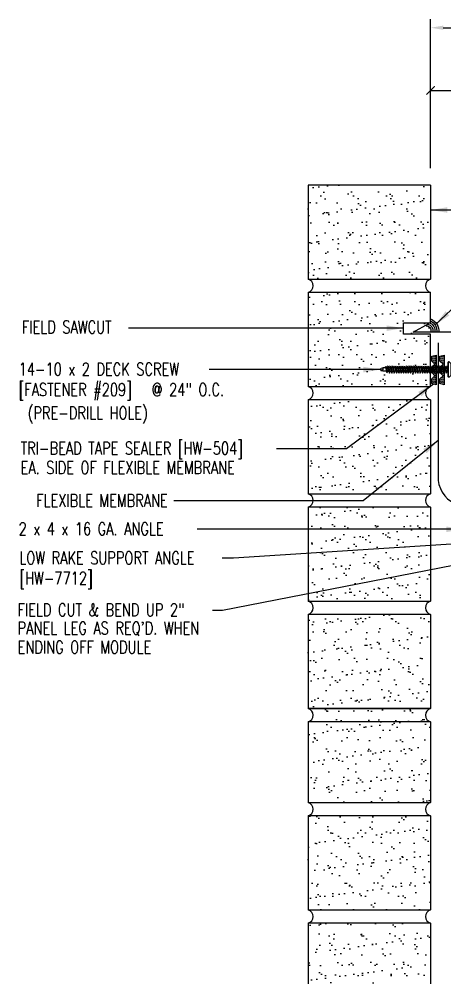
# Model space of a CAD drawing. Header units: inches. Extents: x 2.5 to 39.3, y 7.3 to 36.3.
# Drawn here: x 2.48 to 15.08, y 7.32 to 35.89 of the extents above; entities that cross this region are included whole.
import ezdxf
from ezdxf.enums import TextEntityAlignment as Align

# ---------------------------------------------------------------- set-up
doc = ezdxf.new("R2010")
doc.units = ezdxf.units.IN
doc.header["$MEASUREMENT"] = 0
for name, color, linetype in [('DIM', 2, 'Continuous'), ('FASTENER', 9, 'Continuous'), ('MEMBRANE', 7, 'Continuous'), ('SEALANT', 9, 'Continuous'), ('TAPE', 8, 'Continuous'), ('TEXT', 2, 'Continuous'), ('TRIM', 6, 'Continuous'), ('WALL', 9, 'Continuous')]:
    doc.layers.add(name, color=color, linetype=linetype)
doc.styles.add('ROMANS', font='ROMANS.SHX', dxfattribs={"width": 0.75})
doc.styles.add('TEXT1', font='ROMANS.shx', dxfattribs={"width": 0.75, "height": 0.375})
doc.dimstyles.new('DETAIL$7', dxfattribs={"dimscale": 4, "dimtxt": 0.375, "dimasz": 0.125, "dimexe": 0.0625, "dimexo": 0.125, "dimgap": 0.0625, "dimtad": 1, "dimdec": 4, "dimzin": 3, "dimdsep": 46, "dimlunit": 4, "dimtxsty": 'TEXT1', "dimblk": 'ARCHTICK', "dimcen": 0.0625, "dimclrd": 7, "dimclre": 7, "dimclrt": 2, "dimadec": 0, "dimazin": 0, "dimtfac": 0.59375, "dimtdec": 4, "dimtmove": 2, "dimatfit": 3, "dimfxl": 0, "dimfrac": 2, "dimtolj": 1, "dimtzin": 3, "dimarcsym": 0})

# ---------------------------------------------------------------- blocks, each defined once
blk = doc.blocks.new('*X2')
at = {"color": 0}
for p, q in [((-0.434, 0.135), (-0.434, 0.135)), ((-0.434, 0.123), (-0.434, 0.123)), ((-0.422, 0.141), (-0.422, 0.141)), ((-0.422, 0.129), (-0.422, 0.129)), ((-0.422, 0.117), (-0.422, 0.117)), ((-0.422, 0.105), (-0.422, 0.105)), ((-0.422, 0.094), (-0.422, 0.094)), ((-0.422, 0.082), (-0.422, 0.082)), ((-0.41, 0.135), (-0.41, 0.135)), ((-0.41, 0.123), (-0.41, 0.123)), ((-0.41, 0.111), (-0.41, 0.111)), ((-0.41, 0.1), (-0.41, 0.1)), ((-0.41, 0.088), (-0.41, 0.088)), ((-0.41, 0.076), (-0.41, 0.076)), ((-0.41, 0.064), (-0.41, 0.064)), ((-0.41, 0.053), (-0.41, 0.053)), ((-0.41, 0.041), (-0.41, 0.041)), ((-0.398, 0.141), (-0.398, 0.141)), ((-0.398, 0.129), (-0.398, 0.129)), ((-0.398, 0.117), (-0.398, 0.117)), ((-0.398, 0.105), (-0.398, 0.105)), ((-0.398, 0.094), (-0.398, 0.094)), ((-0.398, 0.082), (-0.398, 0.082)), ((-0.398, 0.07), (-0.398, 0.07)), ((-0.398, 0.059), (-0.398, 0.059)), ((-0.398, 0.047), (-0.398, 0.047)), ((-0.398, 0.035), (-0.398, 0.035)), ((-0.398, 0.023), (-0.398, 0.023)), ((-0.387, 0.135), (-0.387, 0.135)), ((-0.387, 0.123), (-0.387, 0.123)), ((-0.387, 0.111), (-0.387, 0.111)), ((-0.387, 0.1), (-0.387, 0.1)), ((-0.387, 0.088), (-0.387, 0.088)), ((-0.387, 0.076), (-0.387, 0.076)), ((-0.387, 0.064), (-0.387, 0.064)), ((-0.387, 0.053), (-0.387, 0.053)), ((-0.387, 0.041), (-0.387, 0.041)), ((-0.387, 0.029), (-0.387, 0.029)), ((-0.375, 0.141), (-0.375, 0.141)), ((-0.375, 0.129), (-0.375, 0.129)), ((-0.375, 0.117), (-0.375, 0.117)), ((-0.375, 0.105), (-0.375, 0.105)), ((-0.375, 0.094), (-0.375, 0.094)), ((-0.375, 0.082), (-0.375, 0.082)), ((-0.375, 0.07), (-0.375, 0.07)), ((-0.375, 0.059), (-0.375, 0.059)), ((-0.375, 0.047), (-0.375, 0.047)), ((-0.375, 0.035), (-0.375, 0.035)), ((-0.375, 0.023), (-0.375, 0.023)), ((-0.363, 0.135), (-0.363, 0.135)), ((-0.363, 0.123), (-0.363, 0.123)), ((-0.363, 0.111), (-0.363, 0.111)), ((-0.363, 0.1), (-0.363, 0.1)), ((-0.363, 0.088), (-0.363, 0.088)), ((-0.363, 0.076), (-0.363, 0.076)), ((-0.363, 0.064), (-0.363, 0.064)), ((-0.363, 0.053), (-0.363, 0.053)), ((-0.363, 0.041), (-0.363, 0.041)), ((-0.363, 0.029), (-0.363, 0.029)), ((-0.352, 0.141), (-0.352, 0.141)), ((-0.352, 0.129), (-0.352, 0.129)), ((-0.352, 0.117), (-0.352, 0.117)), ((-0.352, 0.105), (-0.352, 0.105)), ((-0.352, 0.094), (-0.352, 0.094)), ((-0.352, 0.082), (-0.352, 0.082)), ((-0.352, 0.07), (-0.352, 0.07)), ((-0.352, 0.059), (-0.352, 0.059)), ((-0.352, 0.047), (-0.352, 0.047)), ((-0.352, 0.035), (-0.352, 0.035)), ((-0.352, 0.023), (-0.352, 0.023)), ((-0.34, 0.135), (-0.34, 0.135)), ((-0.34, 0.123), (-0.34, 0.123)), ((-0.34, 0.111), (-0.34, 0.111)), ((-0.34, 0.1), (-0.34, 0.1)), ((-0.34, 0.088), (-0.34, 0.088)), ((-0.34, 0.076), (-0.34, 0.076)), ((-0.34, 0.064), (-0.34, 0.064)), ((-0.34, 0.053), (-0.34, 0.053)), ((-0.34, 0.041), (-0.34, 0.041)), ((-0.34, 0.029), (-0.34, 0.029)), ((-0.328, 0.141), (-0.328, 0.141)), ((-0.328, 0.129), (-0.328, 0.129)), ((-0.328, 0.117), (-0.328, 0.117)), ((-0.328, 0.105), (-0.328, 0.105)), ((-0.328, 0.094), (-0.328, 0.094)), ((-0.328, 0.082), (-0.328, 0.082)), ((-0.328, 0.07), (-0.328, 0.07)), ((-0.328, 0.059), (-0.328, 0.059)), ((-0.328, 0.047), (-0.328, 0.047)), ((-0.328, 0.035), (-0.328, 0.035)), ((-0.328, 0.023), (-0.328, 0.023)), ((-0.316, 0.135), (-0.316, 0.135)), ((-0.316, 0.123), (-0.316, 0.123)), ((-0.316, 0.111), (-0.316, 0.111)), ((-0.316, 0.1), (-0.316, 0.1)), ((-0.316, 0.088), (-0.316, 0.088)), ((-0.316, 0.076), (-0.316, 0.076)), ((-0.316, 0.064), (-0.316, 0.064)), ((-0.316, 0.053), (-0.316, 0.053)), ((-0.316, 0.041), (-0.316, 0.041)), ((-0.316, 0.029), (-0.316, 0.029)), ((-0.305, 0.141), (-0.305, 0.141)), ((-0.305, 0.129), (-0.305, 0.129)), ((-0.305, 0.117), (-0.305, 0.117)), ((-0.305, 0.105), (-0.305, 0.105)), ((-0.305, 0.094), (-0.305, 0.094)), ((-0.305, 0.082), (-0.305, 0.082)), ((-0.305, 0.07), (-0.305, 0.07)), ((-0.305, 0.059), (-0.305, 0.059)), ((-0.305, 0.047), (-0.305, 0.047)), ((-0.305, 0.035), (-0.305, 0.035)), ((-0.305, 0.023), (-0.305, 0.023)), ((-0.293, 0.135), (-0.293, 0.135)), ((-0.293, 0.123), (-0.293, 0.123)), ((-0.293, 0.111), (-0.293, 0.111)), ((-0.293, 0.1), (-0.293, 0.1)), ((-0.293, 0.088), (-0.293, 0.088)), ((-0.293, 0.076), (-0.293, 0.076)), ((-0.293, 0.064), (-0.293, 0.064)), ((-0.293, 0.053), (-0.293, 0.053)), ((-0.293, 0.041), (-0.293, 0.041)), ((-0.293, 0.029), (-0.293, 0.029)), ((-0.281, 0.141), (-0.281, 0.141)), ((-0.281, 0.129), (-0.281, 0.129)), ((-0.281, 0.117), (-0.281, 0.117)), ((-0.281, 0.105), (-0.281, 0.105)), ((-0.281, 0.094), (-0.281, 0.094)), ((-0.281, 0.082), (-0.281, 0.082)), ((-0.281, 0.07), (-0.281, 0.07)), ((-0.281, 0.059), (-0.281, 0.059)), ((-0.281, 0.047), (-0.281, 0.047)), ((-0.281, 0.035), (-0.281, 0.035)), ((-0.281, 0.023), (-0.281, 0.023)), ((-0.27, 0.135), (-0.27, 0.135)), ((-0.27, 0.123), (-0.27, 0.123)), ((-0.27, 0.111), (-0.27, 0.111)), ((-0.27, 0.1), (-0.27, 0.1)), ((-0.27, 0.088), (-0.27, 0.088)), ((-0.27, 0.076), (-0.27, 0.076)), ((-0.27, 0.064), (-0.27, 0.064)), ((-0.27, 0.053), (-0.27, 0.053)), ((-0.27, 0.041), (-0.27, 0.041)), ((-0.27, 0.029), (-0.27, 0.029)), ((-0.258, 0.141), (-0.258, 0.141)), ((-0.258, 0.129), (-0.258, 0.129)), ((-0.258, 0.117), (-0.258, 0.117)), ((-0.258, 0.105), (-0.258, 0.105)), ((-0.258, 0.094), (-0.258, 0.094)), ((-0.258, 0.082), (-0.258, 0.082)), ((-0.258, 0.07), (-0.258, 0.07)), ((-0.258, 0.059), (-0.258, 0.059)), ((-0.258, 0.047), (-0.258, 0.047)), ((-0.258, 0.035), (-0.258, 0.035)), ((-0.258, 0.023), (-0.258, 0.023)), ((-0.246, 0.135), (-0.246, 0.135)), ((-0.246, 0.123), (-0.246, 0.123)), ((-0.246, 0.111), (-0.246, 0.111)), ((-0.246, 0.1), (-0.246, 0.1)), ((-0.246, 0.088), (-0.246, 0.088)), ((-0.246, 0.076), (-0.246, 0.076)), ((-0.246, 0.064), (-0.246, 0.064)), ((-0.246, 0.053), (-0.246, 0.053)), ((-0.246, 0.041), (-0.246, 0.041)), ((-0.234, 0.141), (-0.234, 0.141)), ((-0.234, 0.129), (-0.234, 0.129)), ((-0.234, 0.117), (-0.234, 0.117)), ((-0.234, 0.105), (-0.234, 0.105)), ((-0.234, 0.094), (-0.234, 0.094)), ((-0.234, 0.082), (-0.234, 0.082)), ((-0.234, 0.07), (-0.234, 0.07)), ((-0.234, 0.059), (-0.234, 0.059)), ((-0.234, 0.047), (-0.234, 0.047)), ((-0.223, 0.135), (-0.223, 0.135)), ((-0.223, 0.123), (-0.223, 0.123)), ((-0.223, 0.111), (-0.223, 0.111)), ((-0.223, 0.1), (-0.223, 0.1)), ((-0.223, 0.088), (-0.223, 0.088)), ((-0.223, 0.076), (-0.223, 0.076)), ((-0.223, 0.064), (-0.223, 0.064)), ((-0.211, 0.141), (-0.211, 0.141)), ((-0.211, 0.129), (-0.211, 0.129)), ((-0.211, 0.117), (-0.211, 0.117)), ((-0.211, 0.105), (-0.211, 0.105)), ((-0.211, 0.094), (-0.211, 0.094)), ((-0.211, 0.082), (-0.211, 0.082)), ((-0.211, 0.07), (-0.211, 0.07)), ((-0.199, 0.135), (-0.199, 0.135)), ((-0.199, 0.123), (-0.199, 0.123)), ((-0.199, 0.111), (-0.199, 0.111)), ((-0.199, 0.1), (-0.199, 0.1)), ((-0.199, 0.088), (-0.199, 0.088)), ((-0.188, 0.141), (-0.188, 0.141)), ((-0.188, 0.129), (-0.188, 0.129)), ((-0.188, 0.117), (-0.188, 0.117)), ((-0.188, 0.105), (-0.188, 0.105)), ((-0.188, 0.094), (-0.188, 0.094)), ((-0.176, 0.135), (-0.176, 0.135)), ((-0.176, 0.123), (-0.176, 0.123)), ((-0.176, 0.111), (-0.176, 0.111)), ((-0.164, 0.141), (-0.164, 0.141)), ((-0.164, 0.129), (-0.164, 0.129)), ((-0.164, 0.117), (-0.164, 0.117)), ((-0.164, 0.105), (-0.164, 0.105)), ((-0.152, 0.135), (-0.152, 0.135)), ((-0.152, 0.123), (-0.152, 0.123)), ((-0.152, 0.111), (-0.152, 0.111)), ((-0.152, 0.1), (-0.152, 0.1)), ((-0.141, 0.141), (-0.141, 0.141)), ((-0.141, 0.129), (-0.141, 0.129)), ((-0.141, 0.117), (-0.141, 0.117)), ((-0.141, 0.105), (-0.141, 0.105)), ((-0.141, 0.094), (-0.141, 0.094)), ((-0.141, 0.082), (-0.141, 0.082)), ((-0.129, 0.135), (-0.129, 0.135)), ((-0.129, 0.123), (-0.129, 0.123)), ((-0.129, 0.111), (-0.129, 0.111)), ((-0.129, 0.1), (-0.129, 0.1)), ((-0.129, 0.088), (-0.129, 0.088)), ((-0.129, 0.076), (-0.129, 0.076)), ((-0.117, 0.141), (-0.117, 0.141)), ((-0.117, 0.129), (-0.117, 0.129)), ((-0.117, 0.117), (-0.117, 0.117)), ((-0.117, 0.105), (-0.117, 0.105)), ((-0.117, 0.094), (-0.117, 0.094)), ((-0.117, 0.082), (-0.117, 0.082)), ((-0.117, 0.07), (-0.117, 0.07)), ((-0.117, 0.059), (-0.117, 0.059)), ((-0.105, 0.135), (-0.105, 0.135)), ((-0.105, 0.123), (-0.105, 0.123)), ((-0.105, 0.111), (-0.105, 0.111)), ((-0.105, 0.1), (-0.105, 0.1)), ((-0.105, 0.088), (-0.105, 0.088)), ((-0.105, 0.076), (-0.105, 0.076)), ((-0.105, 0.064), (-0.105, 0.064)), ((-0.105, 0.053), (-0.105, 0.053)), ((-0.094, 0.141), (-0.094, 0.141)), ((-0.094, 0.129), (-0.094, 0.129)), ((-0.094, 0.117), (-0.094, 0.117)), ((-0.094, 0.105), (-0.094, 0.105)), ((-0.094, 0.094), (-0.094, 0.094)), ((-0.094, 0.082), (-0.094, 0.082)), ((-0.094, 0.07), (-0.094, 0.07)), ((-0.094, 0.059), (-0.094, 0.059)), ((-0.094, 0.047), (-0.094, 0.047)), ((-0.094, 0.035), (-0.094, 0.035)), ((-0.082, 0.135), (-0.082, 0.135)), ((-0.082, 0.123), (-0.082, 0.123)), ((-0.082, 0.111), (-0.082, 0.111)), ((-0.082, 0.1), (-0.082, 0.1)), ((-0.082, 0.088), (-0.082, 0.088)), ((-0.082, 0.076), (-0.082, 0.076)), ((-0.082, 0.064), (-0.082, 0.064)), ((-0.082, 0.053), (-0.082, 0.053)), ((-0.082, 0.041), (-0.082, 0.041)), ((-0.082, 0.029), (-0.082, 0.029)), ((-0.07, 0.141), (-0.07, 0.141)), ((-0.07, 0.129), (-0.07, 0.129)), ((-0.07, 0.117), (-0.07, 0.117)), ((-0.07, 0.105), (-0.07, 0.105)), ((-0.07, 0.094), (-0.07, 0.094)), ((-0.07, 0.082), (-0.07, 0.082)), ((-0.07, 0.07), (-0.07, 0.07)), ((-0.07, 0.059), (-0.07, 0.059)), ((-0.07, 0.047), (-0.07, 0.047)), ((-0.07, 0.035), (-0.07, 0.035)), ((-0.07, 0.023), (-0.07, 0.023)), ((-0.059, 0.135), (-0.059, 0.135)), ((-0.059, 0.123), (-0.059, 0.123)), ((-0.059, 0.111), (-0.059, 0.111)), ((-0.059, 0.1), (-0.059, 0.1)), ((-0.059, 0.088), (-0.059, 0.088)), ((-0.059, 0.076), (-0.059, 0.076)), ((-0.059, 0.064), (-0.059, 0.064)), ((-0.059, 0.053), (-0.059, 0.053)), ((-0.059, 0.041), (-0.059, 0.041)), ((-0.059, 0.029), (-0.059, 0.029)), ((-0.047, 0.141), (-0.047, 0.141)), ((-0.047, 0.129), (-0.047, 0.129)), ((-0.047, 0.117), (-0.047, 0.117)), ((-0.047, 0.105), (-0.047, 0.105)), ((-0.047, 0.094), (-0.047, 0.094)), ((-0.047, 0.082), (-0.047, 0.082)), ((-0.047, 0.07), (-0.047, 0.07)), ((-0.047, 0.059), (-0.047, 0.059)), ((-0.047, 0.047), (-0.047, 0.047)), ((-0.047, 0.035), (-0.047, 0.035)), ((-0.047, 0.023), (-0.047, 0.023)), ((-0.035, 0.135), (-0.035, 0.135)), ((-0.035, 0.123), (-0.035, 0.123)), ((-0.035, 0.111), (-0.035, 0.111)), ((-0.035, 0.1), (-0.035, 0.1)), ((-0.035, 0.088), (-0.035, 0.088)), ((-0.035, 0.076), (-0.035, 0.076)), ((-0.035, 0.064), (-0.035, 0.064)), ((-0.035, 0.053), (-0.035, 0.053)), ((-0.035, 0.041), (-0.035, 0.041)), ((-0.035, 0.029), (-0.035, 0.029)), ((-0.023, 0.141), (-0.023, 0.141)), ((-0.023, 0.129), (-0.023, 0.129)), ((-0.023, 0.117), (-0.023, 0.117)), ((-0.023, 0.105), (-0.023, 0.105)), ((-0.023, 0.094), (-0.023, 0.094)), ((-0.023, 0.082), (-0.023, 0.082)), ((-0.023, 0.07), (-0.023, 0.07)), ((-0.023, 0.059), (-0.023, 0.059)), ((-0.023, 0.047), (-0.023, 0.047)), ((-0.023, 0.035), (-0.023, 0.035)), ((-0.023, 0.023), (-0.023, 0.023)), ((-0.012, 0.135), (-0.012, 0.135)), ((-0.012, 0.123), (-0.012, 0.123)), ((-0.012, 0.111), (-0.012, 0.111)), ((-0.012, 0.1), (-0.012, 0.1)), ((-0.012, 0.088), (-0.012, 0.088)), ((-0.012, 0.076), (-0.012, 0.076)), ((-0.012, 0.064), (-0.012, 0.064)), ((-0.012, 0.053), (-0.012, 0.053)), ((-0.012, 0.041), (-0.012, 0.041)), ((-0.012, 0.029), (-0.012, 0.029)), ((0, 0.141), (0, 0.141)), ((0, 0.129), (0, 0.129)), ((0, 0.117), (0, 0.117)), ((0, 0.105), (0, 0.105)), ((0, 0.094), (0, 0.094)), ((0, 0.082), (0, 0.082)), ((0, 0.07), (0, 0.07)), ((0, 0.059), (0, 0.059)), ((0, 0.047), (0, 0.047)), ((0, 0.035), (0, 0.035)), ((0, 0.023), (0, 0.023)), ((0.012, 0.135), (0.012, 0.135)), ((0.012, 0.123), (0.012, 0.123)), ((0.012, 0.111), (0.012, 0.111)), ((0.012, 0.1), (0.012, 0.1)), ((0.012, 0.088), (0.012, 0.088)), ((0.012, 0.076), (0.012, 0.076)), ((0.012, 0.064), (0.012, 0.064)), ((0.012, 0.053), (0.012, 0.053)), ((0.012, 0.041), (0.012, 0.041)), ((0.012, 0.029), (0.012, 0.029)), ((0.023, 0.141), (0.023, 0.141)), ((0.023, 0.129), (0.023, 0.129)), ((0.023, 0.117), (0.023, 0.117)), ((0.023, 0.105), (0.023, 0.105)), ((0.023, 0.094), (0.023, 0.094)), ((0.023, 0.082), (0.023, 0.082)), ((0.023, 0.07), (0.023, 0.07)), ((0.023, 0.059), (0.023, 0.059)), ((0.023, 0.047), (0.023, 0.047)), ((0.023, 0.035), (0.023, 0.035)), ((0.023, 0.023), (0.023, 0.023)), ((0.035, 0.135), (0.035, 0.135)), ((0.035, 0.123), (0.035, 0.123)), ((0.035, 0.111), (0.035, 0.111)), ((0.035, 0.1), (0.035, 0.1)), ((0.035, 0.088), (0.035, 0.088)), ((0.035, 0.076), (0.035, 0.076)), ((0.035, 0.064), (0.035, 0.064)), ((0.035, 0.053), (0.035, 0.053)), ((0.035, 0.041), (0.035, 0.041)), ((0.035, 0.029), (0.035, 0.029)), ((0.047, 0.141), (0.047, 0.141)), ((0.047, 0.129), (0.047, 0.129)), ((0.047, 0.117), (0.047, 0.117)), ((0.047, 0.105), (0.047, 0.105)), ((0.047, 0.094), (0.047, 0.094)), ((0.047, 0.082), (0.047, 0.082)), ((0.047, 0.07), (0.047, 0.07)), ((0.047, 0.059), (0.047, 0.059)), ((0.047, 0.047), (0.047, 0.047)), ((0.047, 0.035), (0.047, 0.035)), ((0.047, 0.023), (0.047, 0.023)), ((0.059, 0.135), (0.059, 0.135)), ((0.059, 0.123), (0.059, 0.123)), ((0.059, 0.111), (0.059, 0.111)), ((0.059, 0.1), (0.059, 0.1)), ((0.059, 0.088), (0.059, 0.088)), ((0.059, 0.076), (0.059, 0.076)), ((0.059, 0.064), (0.059, 0.064)), ((0.059, 0.053), (0.059, 0.053)), ((0.059, 0.041), (0.059, 0.041)), ((0.059, 0.029), (0.059, 0.029)), ((0.07, 0.141), (0.07, 0.141)), ((0.07, 0.129), (0.07, 0.129)), ((0.07, 0.117), (0.07, 0.117)), ((0.07, 0.105), (0.07, 0.105)), ((0.07, 0.094), (0.07, 0.094)), ((0.07, 0.082), (0.07, 0.082)), ((0.07, 0.07), (0.07, 0.07)), ((0.07, 0.059), (0.07, 0.059)), ((0.07, 0.047), (0.07, 0.047)), ((0.07, 0.035), (0.07, 0.035)), ((0.07, 0.023), (0.07, 0.023)), ((0.082, 0.135), (0.082, 0.135)), ((0.082, 0.123), (0.082, 0.123)), ((0.082, 0.111), (0.082, 0.111)), ((0.082, 0.1), (0.082, 0.1)), ((0.082, 0.088), (0.082, 0.088)), ((0.082, 0.076), (0.082, 0.076)), ((0.082, 0.064), (0.082, 0.064)), ((0.082, 0.053), (0.082, 0.053)), ((0.082, 0.041), (0.082, 0.041)), ((0.082, 0.029), (0.082, 0.029)), ((0.094, 0.141), (0.094, 0.141)), ((0.094, 0.129), (0.094, 0.129)), ((0.094, 0.117), (0.094, 0.117)), ((0.094, 0.105), (0.094, 0.105)), ((0.094, 0.094), (0.094, 0.094)), ((0.094, 0.082), (0.094, 0.082)), ((0.094, 0.07), (0.094, 0.07)), ((0.094, 0.059), (0.094, 0.059)), ((0.094, 0.047), (0.094, 0.047)), ((0.094, 0.035), (0.094, 0.035)), ((0.105, 0.135), (0.105, 0.135)), ((0.105, 0.123), (0.105, 0.123)), ((0.105, 0.111), (0.105, 0.111)), ((0.105, 0.1), (0.105, 0.1)), ((0.105, 0.088), (0.105, 0.088)), ((0.105, 0.076), (0.105, 0.076)), ((0.105, 0.064), (0.105, 0.064)), ((0.105, 0.053), (0.105, 0.053)), ((0.117, 0.141), (0.117, 0.141)), ((0.117, 0.129), (0.117, 0.129)), ((0.117, 0.117), (0.117, 0.117)), ((0.117, 0.105), (0.117, 0.105)), ((0.117, 0.094), (0.117, 0.094)), ((0.117, 0.082), (0.117, 0.082)), ((0.117, 0.07), (0.117, 0.07)), ((0.117, 0.059), (0.117, 0.059)), ((0.129, 0.135), (0.129, 0.135)), ((0.129, 0.123), (0.129, 0.123)), ((0.129, 0.111), (0.129, 0.111)), ((0.129, 0.1), (0.129, 0.1)), ((0.129, 0.088), (0.129, 0.088)), ((0.129, 0.076), (0.129, 0.076)), ((0.141, 0.141), (0.141, 0.141)), ((0.141, 0.129), (0.141, 0.129)), ((0.141, 0.117), (0.141, 0.117)), ((0.141, 0.105), (0.141, 0.105)), ((0.141, 0.094), (0.141, 0.094)), ((0.141, 0.082), (0.141, 0.082)), ((0.152, 0.135), (0.152, 0.135)), ((0.152, 0.123), (0.152, 0.123)), ((0.152, 0.111), (0.152, 0.111)), ((0.152, 0.1), (0.152, 0.1)), ((0.164, 0.141), (0.164, 0.141)), ((0.164, 0.129), (0.164, 0.129)), ((0.164, 0.117), (0.164, 0.117)), ((0.164, 0.105), (0.164, 0.105)), ((0.176, 0.135), (0.176, 0.135)), ((0.176, 0.123), (0.176, 0.123)), ((0.176, 0.111), (0.176, 0.111)), ((0.188, 0.141), (0.188, 0.141)), ((0.188, 0.129), (0.188, 0.129)), ((0.188, 0.117), (0.188, 0.117)), ((0.188, 0.105), (0.188, 0.105)), ((0.188, 0.094), (0.188, 0.094)), ((0.199, 0.135), (0.199, 0.135)), ((0.199, 0.123), (0.199, 0.123)), ((0.199, 0.111), (0.199, 0.111)), ((0.199, 0.1), (0.199, 0.1)), ((0.199, 0.088), (0.199, 0.088)), ((0.211, 0.141), (0.211, 0.141)), ((0.211, 0.129), (0.211, 0.129)), ((0.211, 0.117), (0.211, 0.117)), ((0.211, 0.105), (0.211, 0.105)), ((0.211, 0.094), (0.211, 0.094)), ((0.211, 0.082), (0.211, 0.082)), ((0.211, 0.07), (0.211, 0.07)), ((0.223, 0.135), (0.223, 0.135)), ((0.223, 0.123), (0.223, 0.123)), ((0.223, 0.111), (0.223, 0.111)), ((0.223, 0.1), (0.223, 0.1)), ((0.223, 0.088), (0.223, 0.088)), ((0.223, 0.076), (0.223, 0.076)), ((0.223, 0.064), (0.223, 0.064)), ((0.234, 0.141), (0.234, 0.141)), ((0.234, 0.129), (0.234, 0.129)), ((0.234, 0.117), (0.234, 0.117)), ((0.234, 0.105), (0.234, 0.105)), ((0.234, 0.094), (0.234, 0.094)), ((0.234, 0.082), (0.234, 0.082)), ((0.234, 0.07), (0.234, 0.07)), ((0.234, 0.059), (0.234, 0.059)), ((0.234, 0.047), (0.234, 0.047)), ((0.246, 0.135), (0.246, 0.135)), ((0.246, 0.123), (0.246, 0.123)), ((0.246, 0.111), (0.246, 0.111)), ((0.246, 0.1), (0.246, 0.1)), ((0.246, 0.088), (0.246, 0.088)), ((0.246, 0.076), (0.246, 0.076)), ((0.246, 0.064), (0.246, 0.064)), ((0.246, 0.053), (0.246, 0.053)), ((0.246, 0.041), (0.246, 0.041)), ((0.258, 0.141), (0.258, 0.141)), ((0.258, 0.129), (0.258, 0.129)), ((0.258, 0.117), (0.258, 0.117)), ((0.258, 0.105), (0.258, 0.105)), ((0.258, 0.094), (0.258, 0.094)), ((0.258, 0.082), (0.258, 0.082)), ((0.258, 0.07), (0.258, 0.07)), ((0.258, 0.059), (0.258, 0.059)), ((0.258, 0.047), (0.258, 0.047)), ((0.258, 0.035), (0.258, 0.035)), ((0.258, 0.023), (0.258, 0.023)), ((0.27, 0.135), (0.27, 0.135)), ((0.27, 0.123), (0.27, 0.123)), ((0.27, 0.111), (0.27, 0.111)), ((0.27, 0.1), (0.27, 0.1)), ((0.27, 0.088), (0.27, 0.088)), ((0.27, 0.076), (0.27, 0.076)), ((0.27, 0.064), (0.27, 0.064)), ((0.27, 0.053), (0.27, 0.053)), ((0.27, 0.041), (0.27, 0.041)), ((0.27, 0.029), (0.27, 0.029)), ((0.281, 0.141), (0.281, 0.141)), ((0.281, 0.129), (0.281, 0.129)), ((0.281, 0.117), (0.281, 0.117)), ((0.281, 0.105), (0.281, 0.105)), ((0.281, 0.094), (0.281, 0.094)), ((0.281, 0.082), (0.281, 0.082)), ((0.281, 0.07), (0.281, 0.07)), ((0.281, 0.059), (0.281, 0.059)), ((0.281, 0.047), (0.281, 0.047)), ((0.281, 0.035), (0.281, 0.035)), ((0.281, 0.023), (0.281, 0.023)), ((0.293, 0.135), (0.293, 0.135)), ((0.293, 0.123), (0.293, 0.123)), ((0.293, 0.111), (0.293, 0.111)), ((0.293, 0.1), (0.293, 0.1)), ((0.293, 0.088), (0.293, 0.088)), ((0.293, 0.076), (0.293, 0.076)), ((0.293, 0.064), (0.293, 0.064)), ((0.293, 0.053), (0.293, 0.053)), ((0.293, 0.041), (0.293, 0.041)), ((0.293, 0.029), (0.293, 0.029)), ((0.305, 0.141), (0.305, 0.141)), ((0.305, 0.129), (0.305, 0.129)), ((0.305, 0.117), (0.305, 0.117)), ((0.305, 0.105), (0.305, 0.105)), ((0.305, 0.094), (0.305, 0.094)), ((0.305, 0.082), (0.305, 0.082)), ((0.305, 0.07), (0.305, 0.07)), ((0.305, 0.059), (0.305, 0.059)), ((0.305, 0.047), (0.305, 0.047)), ((0.305, 0.035), (0.305, 0.035)), ((0.305, 0.023), (0.305, 0.023)), ((0.316, 0.135), (0.316, 0.135)), ((0.316, 0.123), (0.316, 0.123)), ((0.316, 0.111), (0.316, 0.111)), ((0.316, 0.1), (0.316, 0.1)), ((0.316, 0.088), (0.316, 0.088)), ((0.316, 0.076), (0.316, 0.076)), ((0.316, 0.064), (0.316, 0.064)), ((0.316, 0.053), (0.316, 0.053)), ((0.316, 0.041), (0.316, 0.041)), ((0.316, 0.029), (0.316, 0.029)), ((0.328, 0.141), (0.328, 0.141)), ((0.328, 0.129), (0.328, 0.129)), ((0.328, 0.117), (0.328, 0.117)), ((0.328, 0.105), (0.328, 0.105)), ((0.328, 0.094), (0.328, 0.094)), ((0.328, 0.082), (0.328, 0.082)), ((0.328, 0.07), (0.328, 0.07)), ((0.328, 0.059), (0.328, 0.059)), ((0.328, 0.047), (0.328, 0.047)), ((0.328, 0.035), (0.328, 0.035)), ((0.328, 0.023), (0.328, 0.023)), ((0.34, 0.135), (0.34, 0.135)), ((0.34, 0.123), (0.34, 0.123)), ((0.34, 0.111), (0.34, 0.111)), ((0.34, 0.1), (0.34, 0.1)), ((0.34, 0.088), (0.34, 0.088)), ((0.34, 0.076), (0.34, 0.076)), ((0.34, 0.064), (0.34, 0.064)), ((0.34, 0.053), (0.34, 0.053)), ((0.34, 0.041), (0.34, 0.041)), ((0.34, 0.029), (0.34, 0.029)), ((0.352, 0.141), (0.352, 0.141)), ((0.352, 0.129), (0.352, 0.129)), ((0.352, 0.117), (0.352, 0.117)), ((0.352, 0.105), (0.352, 0.105)), ((0.352, 0.094), (0.352, 0.094)), ((0.352, 0.082), (0.352, 0.082)), ((0.352, 0.07), (0.352, 0.07)), ((0.352, 0.059), (0.352, 0.059)), ((0.352, 0.047), (0.352, 0.047)), ((0.352, 0.035), (0.352, 0.035)), ((0.352, 0.023), (0.352, 0.023)), ((0.363, 0.135), (0.363, 0.135)), ((0.363, 0.123), (0.363, 0.123)), ((0.363, 0.111), (0.363, 0.111)), ((0.363, 0.1), (0.363, 0.1)), ((0.363, 0.088), (0.363, 0.088)), ((0.363, 0.076), (0.363, 0.076)), ((0.363, 0.064), (0.363, 0.064)), ((0.363, 0.053), (0.363, 0.053)), ((0.363, 0.041), (0.363, 0.041)), ((0.363, 0.029), (0.363, 0.029)), ((0.375, 0.141), (0.375, 0.141)), ((0.375, 0.129), (0.375, 0.129)), ((0.375, 0.117), (0.375, 0.117)), ((0.375, 0.105), (0.375, 0.105)), ((0.375, 0.094), (0.375, 0.094)), ((0.375, 0.082), (0.375, 0.082)), ((0.375, 0.07), (0.375, 0.07)), ((0.375, 0.059), (0.375, 0.059)), ((0.375, 0.047), (0.375, 0.047)), ((0.375, 0.035), (0.375, 0.035)), ((0.375, 0.023), (0.375, 0.023)), ((0.387, 0.135), (0.387, 0.135)), ((0.387, 0.123), (0.387, 0.123)), ((0.387, 0.111), (0.387, 0.111)), ((0.387, 0.1), (0.387, 0.1)), ((0.387, 0.088), (0.387, 0.088)), ((0.387, 0.076), (0.387, 0.076)), ((0.387, 0.064), (0.387, 0.064)), ((0.387, 0.053), (0.387, 0.053)), ((0.387, 0.041), (0.387, 0.041)), ((0.387, 0.029), (0.387, 0.029)), ((0.398, 0.141), (0.398, 0.141)), ((0.398, 0.129), (0.398, 0.129)), ((0.398, 0.117), (0.398, 0.117)), ((0.398, 0.105), (0.398, 0.105)), ((0.398, 0.094), (0.398, 0.094)), ((0.398, 0.082), (0.398, 0.082)), ((0.398, 0.07), (0.398, 0.07)), ((0.398, 0.059), (0.398, 0.059)), ((0.398, 0.047), (0.398, 0.047)), ((0.398, 0.035), (0.398, 0.035)), ((0.398, 0.023), (0.398, 0.023)), ((0.41, 0.135), (0.41, 0.135)), ((0.41, 0.123), (0.41, 0.123)), ((0.41, 0.111), (0.41, 0.111)), ((0.41, 0.1), (0.41, 0.1)), ((0.41, 0.088), (0.41, 0.088)), ((0.41, 0.076), (0.41, 0.076)), ((0.41, 0.064), (0.41, 0.064)), ((0.41, 0.053), (0.41, 0.053)), ((0.41, 0.041), (0.41, 0.041)), ((0.422, 0.141), (0.422, 0.141)), ((0.422, 0.129), (0.422, 0.129)), ((0.422, 0.117), (0.422, 0.117)), ((0.422, 0.105), (0.422, 0.105)), ((0.422, 0.094), (0.422, 0.094)), ((0.422, 0.082), (0.422, 0.082)), ((0.434, 0.135), (0.434, 0.135)), ((0.434, 0.123), (0.434, 0.123))]:
    blk.add_line(p, q, dxfattribs=at)
blk = doc.blocks.new('MB_DBTAP')
at = {"layer": 'TAPE', "color": 9}
blk.add_lwpolyline([(-0.403, 0.018), (-0.442, 0.141), (0.442, 0.141), (0.403, 0.018), (0.26, 0.018), (0.17, 0.109), (0.079, 0.018), (0, 0.018), (-0.079, 0.018), (-0.17, 0.109), (-0.26, 0.018)], close=True, dxfattribs=at)
at = {"layer": 'TAPE', "color": 251}
blk.add_blockref('*X2', (0, 0), dxfattribs=at)
blk = doc.blocks.new('df2')
at = {"layer": 'FASTENER'}
for p, q in [((-0.228, 0.073), (-0.178, 0.126)), ((-0.228, 0.073), (-0.228, 0.056)), ((-0.228, 0.056), (-0.204, 0.037)), ((0.228, 0.056), (-0.228, 0.056)), ((-0.204, 0.037), (0.204, 0.037)), ((-0.178, 0.126), (0.178, 0.126)), ((-0.107, 0.015), (-0.032, 0.037)), ((-0.08, 0), (-0.107, 0.015)), ((-0.08, 0), (0.05, 0.037)), ((-0.051, 0.037), (-0.051, 0.031)), ((-0.051, 0.008), (-0.051, -0.039)), ((0.051, 0.037), (0.051, -0.009)), ((0.228, 0.073), (0.178, 0.126)), ((0.228, 0.056), (0.204, 0.037)), ((0.228, 0.073), (0.228, 0.056)), ((-0.107, -0.055), (0.08, -0.001)), ((-0.08, -0.07), (-0.107, -0.055)), ((-0.107, -0.125), (0.08, -0.071)), ((-0.08, -0.14), (-0.107, -0.125)), ((-0.107, -0.195), (0.08, -0.141)), ((-0.08, -0.21), (-0.107, -0.195)), ((-0.107, -0.265), (0.08, -0.211)), ((-0.08, -0.28), (-0.107, -0.265)), ((-0.107, -0.335), (0.08, -0.281)), ((-0.08, -0.07), (0.107, -0.017)), ((-0.08, -0.14), (0.107, -0.087)), ((-0.08, -0.21), (0.107, -0.157)), ((-0.08, -0.28), (0.107, -0.227)), ((-0.051, -0.062), (-0.051, -0.109)), ((-0.051, -0.132), (-0.051, -0.179)), ((-0.051, -0.202), (-0.051, -0.249)), ((-0.051, -0.272), (-0.051, -0.319)), ((0.051, -0.033), (0.051, -0.079)), ((0.051, -0.103), (0.051, -0.149)), ((0.051, -0.173), (0.051, -0.219)), ((0.051, -0.243), (0.051, -0.289)), ((0.107, -0.017), (0.08, -0.001)), ((0.107, -0.087), (0.08, -0.071)), ((0.107, -0.157), (0.08, -0.141)), ((0.107, -0.227), (0.08, -0.211)), ((0.107, -0.297), (0.08, -0.281)), ((-0.08, -0.35), (-0.107, -0.335)), ((-0.107, -0.405), (0.08, -0.351)), ((-0.08, -0.42), (-0.107, -0.405)), ((-0.107, -0.475), (0.08, -0.421)), ((-0.08, -0.49), (-0.107, -0.475)), ((-0.107, -0.545), (0.08, -0.491)), ((-0.08, -0.56), (-0.107, -0.545)), ((-0.107, -0.615), (0.08, -0.561)), ((-0.08, -0.35), (0.107, -0.297)), ((-0.08, -0.42), (0.107, -0.367)), ((-0.08, -0.49), (0.107, -0.437)), ((-0.08, -0.56), (0.107, -0.507)), ((-0.051, -0.342), (-0.051, -0.389)), ((-0.051, -0.412), (-0.051, -0.459)), ((-0.051, -0.482), (-0.051, -0.529)), ((-0.051, -0.552), (-0.051, -0.599)), ((0.051, -0.313), (0.051, -0.359)), ((0.051, -0.383), (0.051, -0.429)), ((0.051, -0.453), (0.051, -0.499)), ((0.051, -0.523), (0.051, -0.569)), ((0.107, -0.367), (0.08, -0.351)), ((0.107, -0.437), (0.08, -0.421)), ((0.107, -0.507), (0.08, -0.491)), ((0.107, -0.577), (0.08, -0.561)), ((-0.08, -0.63), (-0.107, -0.615)), ((-0.107, -0.685), (0.08, -0.631)), ((-0.08, -0.7), (-0.107, -0.685)), ((-0.107, -0.755), (0.08, -0.701)), ((-0.08, -0.77), (-0.107, -0.755)), ((-0.107, -0.825), (0.08, -0.771)), ((-0.08, -0.84), (-0.107, -0.825)), ((-0.107, -0.895), (0.08, -0.841)), ((-0.08, -0.63), (0.107, -0.577)), ((-0.08, -0.7), (0.107, -0.647)), ((-0.08, -0.77), (0.107, -0.717)), ((-0.08, -0.84), (0.107, -0.787)), ((-0.08, -0.91), (0.107, -0.857)), ((-0.051, -0.622), (-0.051, -0.669)), ((-0.051, -0.692), (-0.051, -0.739)), ((-0.051, -0.762), (-0.051, -0.809)), ((-0.051, -0.832), (-0.051, -0.879)), ((0.051, -0.593), (0.051, -0.639)), ((0.051, -0.663), (0.051, -0.709)), ((0.051, -0.733), (0.051, -0.779)), ((0.051, -0.803), (0.051, -0.849)), ((0.107, -0.647), (0.08, -0.631)), ((0.107, -0.717), (0.08, -0.701)), ((0.107, -0.787), (0.08, -0.771)), ((0.107, -0.857), (0.08, -0.841)), ((-0.08, -0.91), (-0.107, -0.895)), ((-0.107, -0.965), (0.08, -0.911)), ((-0.08, -0.98), (-0.107, -0.965)), ((-0.107, -1.035), (0.08, -0.981)), ((-0.08, -1.05), (-0.107, -1.035)), ((-0.107, -1.105), (0.08, -1.051)), ((-0.08, -1.12), (-0.107, -1.105)), ((-0.107, -1.175), (0.08, -1.121)), ((-0.08, -0.98), (0.107, -0.927)), ((-0.08, -1.05), (0.107, -0.997)), ((-0.08, -1.12), (0.107, -1.067)), ((-0.08, -1.19), (0.107, -1.137)), ((-0.051, -0.902), (-0.051, -0.949)), ((-0.051, -0.972), (-0.051, -1.019)), ((-0.051, -1.042), (-0.051, -1.089)), ((-0.051, -1.112), (-0.051, -1.158)), ((0.051, -0.873), (0.051, -0.919)), ((0.051, -0.943), (0.051, -0.989)), ((0.051, -1.013), (0.051, -1.059)), ((0.051, -1.083), (0.051, -1.129)), ((0.107, -0.927), (0.08, -0.911)), ((0.107, -0.997), (0.08, -0.981)), ((0.107, -1.067), (0.08, -1.051)), ((0.107, -1.137), (0.08, -1.121)), ((-0.08, -1.19), (-0.107, -1.175)), ((-0.107, -1.245), (0.08, -1.191)), ((-0.08, -1.26), (-0.107, -1.245)), ((-0.107, -1.315), (0.08, -1.261)), ((-0.08, -1.33), (-0.107, -1.315)), ((-0.107, -1.384), (0.08, -1.331)), ((-0.08, -1.4), (-0.107, -1.384)), ((-0.107, -1.454), (0.08, -1.401)), ((-0.08, -1.26), (0.107, -1.207)), ((-0.08, -1.33), (0.107, -1.277)), ((-0.08, -1.4), (0.107, -1.347)), ((-0.08, -1.47), (0.107, -1.417)), ((-0.051, -1.182), (-0.051, -1.228)), ((-0.051, -1.252), (-0.051, -1.298)), ((-0.051, -1.322), (-0.051, -1.368)), ((-0.051, -1.392), (-0.051, -1.438)), ((0.051, -1.153), (0.051, -1.199)), ((0.051, -1.223), (0.051, -1.269)), ((0.051, -1.293), (0.051, -1.339)), ((0.051, -1.363), (0.051, -1.409)), ((0.107, -1.207), (0.08, -1.191)), ((0.107, -1.277), (0.08, -1.261)), ((0.107, -1.347), (0.08, -1.331)), ((0.107, -1.417), (0.08, -1.401)), ((-0.08, -1.47), (-0.107, -1.454)), ((-0.107, -1.524), (0.08, -1.471)), ((-0.08, -1.54), (-0.107, -1.524)), ((-0.107, -1.594), (0.08, -1.541)), ((-0.08, -1.61), (-0.107, -1.594)), ((-0.107, -1.664), (0.08, -1.611)), ((-0.08, -1.68), (-0.107, -1.664)), ((-0.107, -1.734), (0.08, -1.681)), ((-0.08, -1.54), (0.107, -1.487)), ((-0.08, -1.61), (0.107, -1.557)), ((-0.08, -1.68), (0.107, -1.627)), ((-0.08, -1.75), (0.107, -1.697)), ((-0.051, -1.462), (-0.051, -1.508)), ((-0.051, -1.532), (-0.051, -1.578)), ((-0.051, -1.602), (-0.051, -1.648)), ((-0.051, -1.672), (-0.051, -1.718)), ((0.051, -1.433), (0.051, -1.479)), ((0.051, -1.503), (0.051, -1.549)), ((0.051, -1.573), (0.051, -1.619)), ((0.051, -1.643), (0.051, -1.689)), ((0.051, -1.713), (0.051, -1.759)), ((0.107, -1.487), (0.08, -1.471)), ((0.107, -1.557), (0.08, -1.541)), ((0.107, -1.627), (0.08, -1.611)), ((0.107, -1.697), (0.08, -1.681)), ((-0.08, -1.75), (-0.107, -1.734)), ((-0.095, -1.801), (0.068, -1.755)), ((-0.068, -1.816), (-0.095, -1.801)), ((-0.068, -1.816), (0.095, -1.77)), ((-0.051, -1.742), (-0.051, -1.788)), ((-0.051, -1.812), (-0.051, -1.885)), ((-0.051, -1.885), (-0.03, -1.942)), ((0.002, -1.964), (-0.03, -1.942)), ((0.001, -1.959), (0.007, -1.889)), ((0.002, -1.964), (0.034, -1.942)), ((0.051, -1.895), (0.034, -1.942)), ((0.051, -1.783), (0.051, -1.895)), ((0.095, -1.77), (0.068, -1.755))]:
    blk.add_line(p, q, dxfattribs=at)
for centre, radius, start, end in [((-0.019, -1.912), 0.0352, 40.9671, 146.0356), ((0.022, -1.959), 0.0211, 55.4585, 194.8454)]:
    blk.add_arc(centre, radius, start, end, dxfattribs=at)
blk = doc.blocks.new('FD-f209')
at = {"layer": 'TEXT', "style": 'TEXT1', "width": 0.75}
for s, p in [('14-10 x 2 DECK SCREW', (0.0047, -0.0408)), ('[FASTENER #209]', (0.0047, -0.1926))]:
    blk.add_text(s, height=0.09375, dxfattribs=at).set_placement(p)
blk.add_attdef('(QUANTITY)', (0.9884, -0.1926), '', height=0.0938, dxfattribs=at)
at = {"layer": 'TEXT', "style": 'TEXT1', "flags": 1}
for tag, p in [('Color', (0.0241, -0.4137)), ('Calc', (0.0241, -0.4137)), ('OPT1', (0.0241, -0.4137)), ('Opt2', (0.0241, -0.4137)), ('Opt3', (0.0241, -0.4137)), ('Description', (0.0241, -0.4137)), ('Multiple', (0.0241, -0.4137)), ('Part', (0.0241, -0.4137)), ('Spare1', (0.0241, -0.6012)), ('Spare2', (0.0241, -0.6012)), ('Spare3', (0.0241, -0.6012)), ('Spare4', (0.0241, -0.6012)), ('Spare5', (0.0241, -0.6012)), ('Spare6', (0.0241, -0.6012)), ('Spare7', (0.0241, -0.6012)), ('Spare8', (0.0241, -0.6012)), ('Spare9', (0.0241, -0.6012)), ('Spare10', (0.0241, -0.6012))]:
    blk.add_attdef(tag, p, '', height=0.0938, dxfattribs=at)
blk = doc.blocks.new('_ArchTick')
at = {"color": 0, "linetype": 'ByBlock', "const_width": 0.15}
blk.add_lwpolyline([(-0.5, -0.5), (0.5, 0.5)], dxfattribs=at)

msp = doc.modelspace()

# ---------------------------------------------------------------- hatches: boundary and pattern name
at = {"layer": 'WALL'}
h = msp.add_hatch(dxfattribs=at)
h.set_pattern_fill('AR-SAND', color=256, scale=0.3125, style=0)
h.set_pattern_definition([(37.5, (-0.96785, -2.24794), (-0.0196854, 0.6021324), [0, -0.475, 0, -0.53125, 0, -0.5078125]), (7.5, (-0.96785, -2.2479), (0.553055, 0.88192), [0, -0.25625, 0, -0.428125, 0, -0.1640625]), (327.5, (-1.3522, -2.24794), (0.973169, 0.0017685), [0, -0.15625, 0, -0.5625, 0, -0.734375]), (317.5, (-1.3522, -2.2479), (0.939415, 0.274274), [0, -0.078125, 0, -0.36875, 0, -0.421875])])
h.paths.add_polyline_path([(14.657, 30.982), (11.032, 30.982), (11.032, 28.196), (14.657, 28.196)])
h.paths.add_polyline_path([(14.657, 27.802), (11.032, 27.802), (11.032, 25.016), (14.657, 25.016)])
h.paths.add_polyline_path([(14.657, 24.622), (11.032, 24.622), (11.032, 21.836), (14.657, 21.836)])
h.paths.add_polyline_path([(14.657, 21.442), (11.032, 21.442), (11.032, 18.656), (14.657, 18.656)])
h.paths.add_polyline_path([(14.657, 18.261), (11.032, 18.261), (11.032, 15.475), (14.657, 15.475)])
h.paths.add_polyline_path([(14.657, 15.081, -0.752644), (14.657, 15.475), (11.032, 15.475, -0.752644), (11.032, 15.081), (11.032, 12.689), (14.657, 12.689)])
h.paths.add_polyline_path([(14.657, 12.295), (11.032, 12.295), (11.032, 9.509), (14.657, 9.509)])
h.paths.add_polyline_path([(14.657, 9.115), (11.032, 9.115), (11.032, 7.323), (14.657, 7.323)])

# ---------------------------------------------------------------- linework, layer by layer
at = {"layer": 'DIM', "color": 7}
for p, q in [((14.657, 31.482), (14.657, 35.892)), ((15.032, 35.642), (20.351, 35.642)), ((14.657, 31.482), (14.657, 34.034)), ((14.657, 33.784), (16.859, 33.784))]:
    msp.add_line(p, q, dxfattribs=at)
msp.add_solid([(15.032, 35.705), (15.032, 35.58), (14.657, 35.642)], dxfattribs=at)
at = {"layer": 'MEMBRANE'}
msp.add_line((14.88, 26.303), (14.88, 22.234), dxfattribs=at)
msp.add_arc((15.753, 22.344), 0.88, 187.1948, 317.7639, dxfattribs=at)
at = {"layer": 'SEALANT'}
for points in [[(14.575, 26.862, -0.385757), (14.724, 26.639)], [(14.628, 26.905, -0.34155), (14.782, 26.63, -0.458112)], [(14.657, 27.019, -0.354405), (14.897, 26.613, -0.458112)], [(14.657, 26.956, -0.335016), (14.839, 26.622, -0.458112)], [(14.527, 26.81, -0.458112), (14.667, 26.647, -0.862381)]]:
    msp.add_lwpolyline(points, format="xyb", dxfattribs=at)
at = {"layer": 'TRIM'}
for p, q in [((14.144, 26.621), (14.608, 26.88)), ((15.315, 26.621), (14.144, 26.621))]:
    msp.add_line(p, q, dxfattribs=at)
at = {"layer": 'WALL'}
for p, q in [((14.657, 30.982), (11.032, 30.982)), ((11.032, 30.982), (11.032, 28.196)), ((14.657, 30.982), (14.657, 28.196)), ((11.032, 28.196), (14.657, 28.196)), ((14.657, 27.802), (11.032, 27.802)), ((11.032, 27.802), (11.032, 25.016)), ((14.657, 26.905), (14.657, 27.802)), ((13.854, 26.905), (14.657, 26.905)), ((13.854, 26.567), (13.854, 26.905)), ((14.657, 26.567), (13.854, 26.567)), ((14.657, 25.016), (14.657, 26.567)), ((11.032, 25.016), (14.657, 25.016)), ((11.032, 24.622), (11.032, 21.836)), ((14.657, 24.622), (11.032, 24.622)), ((14.657, 24.622), (14.657, 21.836)), ((11.032, 21.836), (14.657, 21.836)), ((14.657, 21.442), (11.032, 21.442)), ((11.032, 21.442), (11.032, 18.656)), ((14.657, 21.442), (14.657, 18.656)), ((11.032, 18.656), (14.657, 18.656)), ((11.032, 18.261), (11.032, 15.475)), ((14.657, 18.261), (11.032, 18.261)), ((14.657, 18.261), (14.657, 15.475)), ((11.032, 15.475), (14.657, 15.475)), ((14.657, 15.475), (11.032, 15.475)), ((11.032, 15.081), (11.032, 12.689)), ((14.657, 15.081), (11.032, 15.081)), ((14.657, 15.081), (14.657, 12.689)), ((11.032, 12.689), (14.657, 12.689)), ((11.032, 12.295), (11.032, 9.509)), ((14.657, 12.295), (11.032, 12.295)), ((14.657, 12.295), (14.657, 9.509)), ((11.032, 9.509), (14.657, 9.509)), ((14.657, 9.115), (11.032, 9.115)), ((11.032, 9.115), (11.032, 7.323)), ((14.657, 9.115), (14.657, 7.323))]:
    msp.add_line(p, q, dxfattribs=at)
for centre, start, end in [((10.975, 27.999), 286.0665, 73.9335), ((14.714, 27.999), 106.0665, 253.9335), ((10.975, 24.819), 286.0665, 73.9335), ((14.714, 24.819), 106.0665, 253.9335), ((10.975, 21.639), 286.0665, 73.9335), ((14.714, 21.639), 106.0665, 253.9335), ((10.975, 18.459), 286.0665, 73.9335), ((14.714, 18.459), 106.0665, 253.9335), ((10.975, 15.278), 286.0665, 73.9335), ((14.714, 15.278), 106.0665, 253.9335), ((10.975, 12.492), 286.0665, 73.9335), ((14.714, 12.492), 106.0665, 253.9335), ((10.975, 9.312), 286.0665, 73.9335), ((14.714, 9.312), 106.0665, 253.9335)]:
    msp.add_arc(centre, 0.205, start, end, dxfattribs=at)

# ---------------------------------------------------------------- block references
at = {"layer": 'DIM', "color": 7, "xscale": 0.25, "yscale": 0.25, "zscale": 0.25, "rotation": 180}
msp.add_blockref('_ArchTick', (14.657, 33.784), dxfattribs=at)
at = {"layer": 'FASTENER', "rotation": 270}
msp.add_blockref('df2', (15.135, 25.517), dxfattribs=at)
at = {"layer": 'TAPE', "rotation": 269.9999999999995}
for p in [(14.678, 25.505), (14.917, 25.505)]:
    msp.add_blockref('MB_DBTAP', p, dxfattribs=at)
at = {"layer": 'TEXT', "xscale": 4, "yscale": 4, "zscale": 4}
msp.add_blockref('FD-f209', (2.444, 25.505), dxfattribs=at).add_auto_attribs({'(QUANTITY)': '@ 24" O.C.'})

# ---------------------------------------------------------------- texts
at = {"layer": 'TEXT', "style": 'TEXT1', "width": 0.75}
for s, p in [('FIELD SAWCUT', (2.562, 26.588)), ('TRI-BEAD TAPE SEALER [HW-504]', (2.521, 22.998)), ('EA. SIDE OF FLEXIBLE MEMBRANE', (2.521, 22.423)), ('2 x 4 x 16 GA. ANGLE', (2.463, 20.609)), ('LOW RAKE SUPPORT ANGLE', (2.484, 19.748)), ('[HW-7712]', (2.484, 19.148)), ('FIELD CUT & BEND UP 2"', (2.433, 18.211)), ("PANEL LEG AS REQ'D. WHEN ", (2.433, 17.669)), ('ENDING OFF MODULE', (2.433, 17.105))]:
    msp.add_text(s, height=0.375, dxfattribs=at).set_placement(p)
at = {"layer": 'TEXT', "style": 'ROMANS', "width": 0.75}
msp.add_text('(PRE-DRILL HOLE)', height=0.375, dxfattribs=at).set_placement((4.508, 24.23), align=Align.MIDDLE_CENTER)
at = {"layer": 'TEXT', "style": 'TEXT1', "width": 0.75}
msp.add_text('FLEXIBLE MEMBRANE', height=0.375, dxfattribs=at).set_placement((6.876, 21.446), align=Align.RIGHT)

# ---------------------------------------------------------------- leaders
for points in [[(14.657, 30.243), (17.728, 30.243), (18.418, 30.243)], [(14.793, 26.837), (17.511, 29.405), (18.463, 29.405)], [(13.854, 26.742), (8.079, 26.742), (5.714, 26.742)], [(13.17, 25.515), (9.093, 25.515), (8.099, 25.515)], [(14.741, 25.088), (12.165, 23.164), (10.093, 23.164)], [(14.88, 23.414), (12.664, 21.627), (7.058, 21.627)], [(15.624, 20.785), (9.539, 20.785), (7.749, 20.785)], [(16.859, 20.441), (8.826, 19.927), (8.487, 19.927)], [(17.046, 20.051), (8.499, 18.383), (8.198, 18.383)]]:
    msp.add_leader(points, dimstyle='DETAIL$7')

doc.saveas('drawing.dxf')
